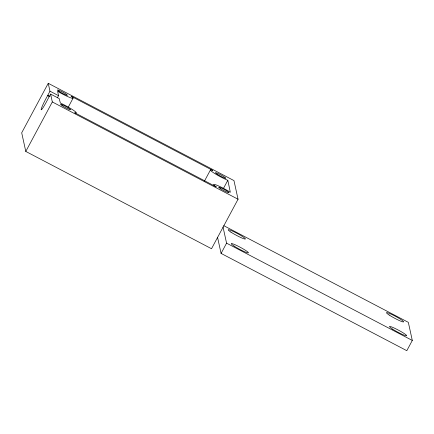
<?xml version="1.0" encoding="UTF-8"?>
<svg xmlns="http://www.w3.org/2000/svg" width="434" height="434" viewBox="0 0 434 434"><rect width="100%" height="100%" fill="white"/><g stroke="black" fill="none" stroke-linecap="round" stroke-linejoin="round"><path stroke-width="0.65" d="M48.239 83.312L21.7 132.804L25.79 151.439L211.521 248.725L238.054 199.233L233.969 180.598L48.239 83.312L49.964 91.173L47.16 96.473A10.709 0.966 -62.4 0 0 41.132 109.693A10.709 0.966 -62.4 0 0 47.778 99.288L50.604 94.086L59.192 98.583L60.375 103.048A12.418 1.318 28.2 0 1 72.478 109.634A12.418 1.318 28.2 0 1 75.852 113.008L74.735 112.742L216.3 186.897L215.53 186.376A11.685 1.242 28.2 0 1 216.734 185.166A11.685 1.242 28.2 0 1 230.324 192.267L227.817 180.289L227.053 179.991A11.685 1.242 28.2 0 1 213.474 172.71A11.685 1.242 28.2 0 1 212.438 170.318L212.855 170.475L71.143 96.25A12.418 1.318 28.2 0 1 70.612 97.786A12.418 1.318 28.2 0 1 57.597 91.308L58.552 95.67L57.407 97.802M25.79 151.439L52.324 101.947L50.604 94.086M68.219 107.247L72.993 98.339M204.485 181.059L210.447 169.938M223.423 188.481L227.817 180.289M223.798 225.685L408.329 322.348L412.3 340.446L406.81 350.688L221.08 253.402L226.57 243.159L223.022 226.998M49.964 91.173L58.552 95.67M47.675 95.437L49.964 96.636M47.697 95.551L49.416 96.451M52.324 101.947L238.054 199.233M226.57 243.159L412.3 340.446M217.532 237.241L221.08 253.402M59.046 91.33A5.647 0.602 28.2 0 0 67.303 95.35A5.647 0.602 28.2 0 0 60.993 91.216A5.647 0.602 28.2 0 0 59.046 91.33M62.203 105.722A5.647 0.602 28.2 0 0 70.46 109.742A5.647 0.602 28.2 0 0 64.156 105.608A5.647 0.602 28.2 0 0 62.203 105.722M220.694 188.833A5.843 0.618 28.2 0 0 228.962 192.745A5.843 0.618 28.2 0 0 221.904 188.269A5.843 0.618 28.2 0 0 220.694 188.833M217.342 174.289A5.843 0.618 28.2 0 0 225.761 178.325A5.843 0.618 28.2 0 0 218.958 173.942A5.843 0.618 28.2 0 0 217.342 174.289M230.937 232.136A9.738 1.036 28.2 0 0 245.183 239.069A9.738 1.036 28.2 0 0 234.306 231.935A9.738 1.036 28.2 0 0 230.937 232.136M234.11 246.083A9.738 1.036 28.2 0 0 248.259 252.924A9.738 1.036 28.2 0 0 237.176 245.715A9.738 1.036 28.2 0 0 234.11 246.083M392.716 329.205A9.738 1.036 28.2 0 0 406.587 335.797A9.738 1.036 28.2 0 0 394.967 328.386A9.738 1.036 28.2 0 0 392.716 329.205M389.179 315.024A9.738 1.036 28.2 0 0 403.419 321.957A9.738 1.036 28.2 0 0 392.542 314.824A9.738 1.036 28.2 0 0 389.179 315.024"/></g></svg>
